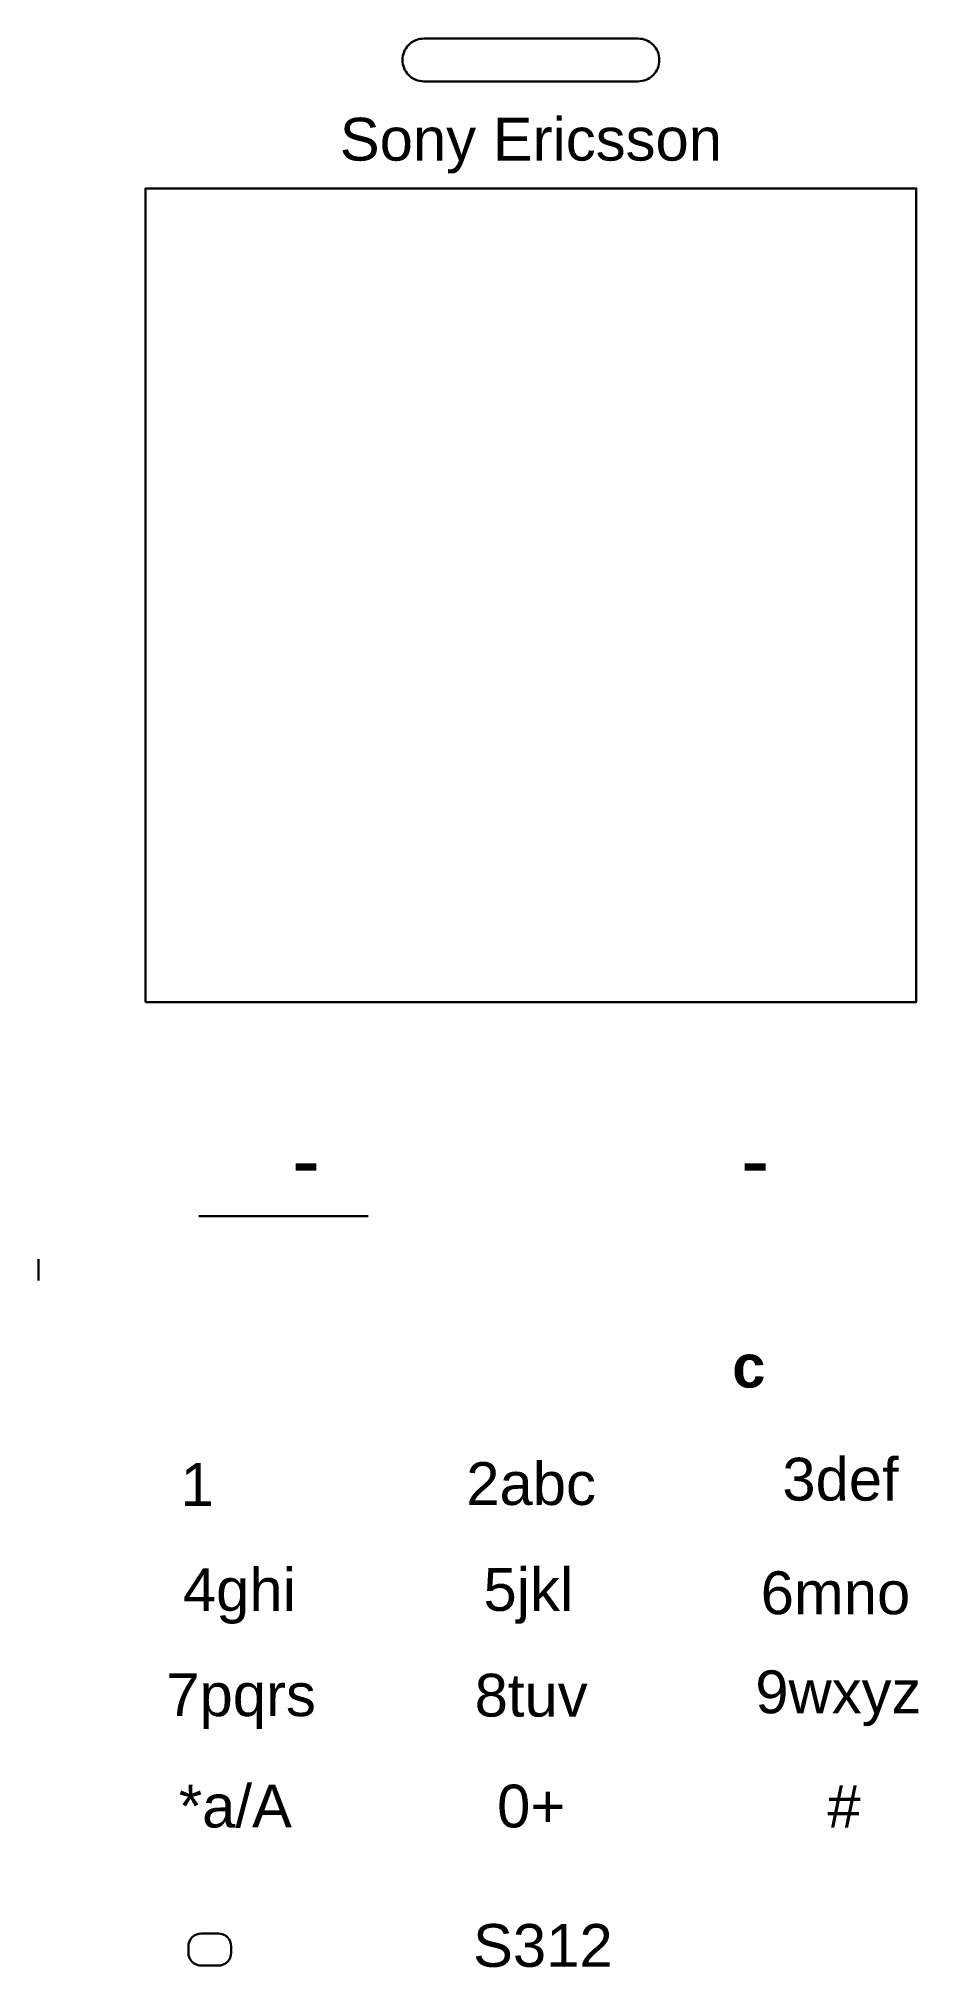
# Model space of a CAD drawing. Header units: inches. Extents: x 0 to 41.1, y 4.9 to 95.
import ezdxf

# ---------------------------------------------------------------- set-up
doc = ezdxf.new("R2010")
doc.units = ezdxf.units.IN
doc.header["$MEASUREMENT"] = 0
doc.layers.add('def', color=7, linetype='Continuous', lineweight=30)

msp = doc.modelspace()

# ---------------------------------------------------------------- linework, layer by layer
at = {"layer": 'def'}
for points in [[(18, 93), (28, 93, 0.414214), (29, 94), (29, 94, 0.414214), (28, 95), (18, 95, 0.414214), (17, 94), (17, 94, 0.414214)], [(7.6, 5), (8.4, 5, 0.414214), (9, 5.6), (9, 5.9, 0.414214), (8.4, 6.5), (7.6, 6.5, 0.414214), (7, 5.9), (7, 5.6, 0.414214)]]:
    msp.add_lwpolyline(points, format="xyb", close=True, dxfattribs=at)
msp.add_lwpolyline([(5, 50), (41, 50), (41, 88), (5, 88)], close=True, dxfattribs=at)
for points in [[(15.401, 40), (7.486, 40)], [(0, 38), (0, 37)]]:
    msp.add_lwpolyline(points, dxfattribs=at)

# ---------------------------------------------------------------- texts
at = {"layer": 'def', "attachment_point": 5}
for s, insert, char_height, width in [('{\\fSansSerif|b0|i0|c2|p2;Sony Ericsson}', (23, 90), 2, 18), ('-', (12.494, 42.635, 1.5), 3, 5), ('-', (33.477, 42.635, 1.5), 3, 5), ('{\\fSansSerif|b1|i0|c2|p2;c}', (33.181, 32.983, 1.5), 2, 4.95644), ('{\\fSansSerif|b0|i0|c2|p2;1}', (7.408, 27.468, 1.5), 2, 15), ('{\\fSansSerif|b0|i0|c2|p2;2abc}', (23.009, 27.5, 1.5), 2, 15), ('{\\fSansSerif|b0|i0|c2|p2;3def}', (37.465, 27.705, 1.5), 2, 15), ('{\\fSansSerif|b0|i0|c2|p2;4ghi}', (9.382, 22.257, 1.5), 2, 15), ('{\\fSansSerif|b0|i0|c2|p2;5jkl}', (22.88, 22.265, 1.5), 2, 15), ('{\\fSansSerif|b0|i0|c2|p2;6mno}', (37.23, 22.398, 1.5), 2, 15), ('{\\fSansSerif|b0|i0|c2|p2;7pqrs}', (9.46, 17.351, 1.5), 2, 15), ('{\\fSansSerif|b0|i0|c2|p2;*a/A}', (9.194, 12.437, 1.5), 2, 15)]:
    msp.add_mtext(s, dxfattribs=dict(at, insert=insert, char_height=char_height, width=width))
at = {"layer": 'def', "ltscale": 2, "char_height": 2, "attachment_point": 5}
for s, insert, width in [('{\\fSansSerif|b0|i0|c2|p2;8tuv}', (23.013, 17.617, 1.5), 15), ('{\\fSansSerif|b0|i0|c2|p2;9wxyz}', (37.363, 17.484, 1.5), 15), ('{\\fSansSerif|b0|i0|c2|p2;0+}', (23.013, 12.437, 1.5), 15), ('{\\fSansSerif|b0|i0|c2|p2;#}', (37.629, 12.437, 1.5), 15), ('{\\fSansSerif|b0|i0|c2|p2;S312}', (23.559, 5.929), 10)]:
    msp.add_mtext(s, dxfattribs=dict(at, insert=insert, width=width))

doc.saveas('drawing.dxf')
